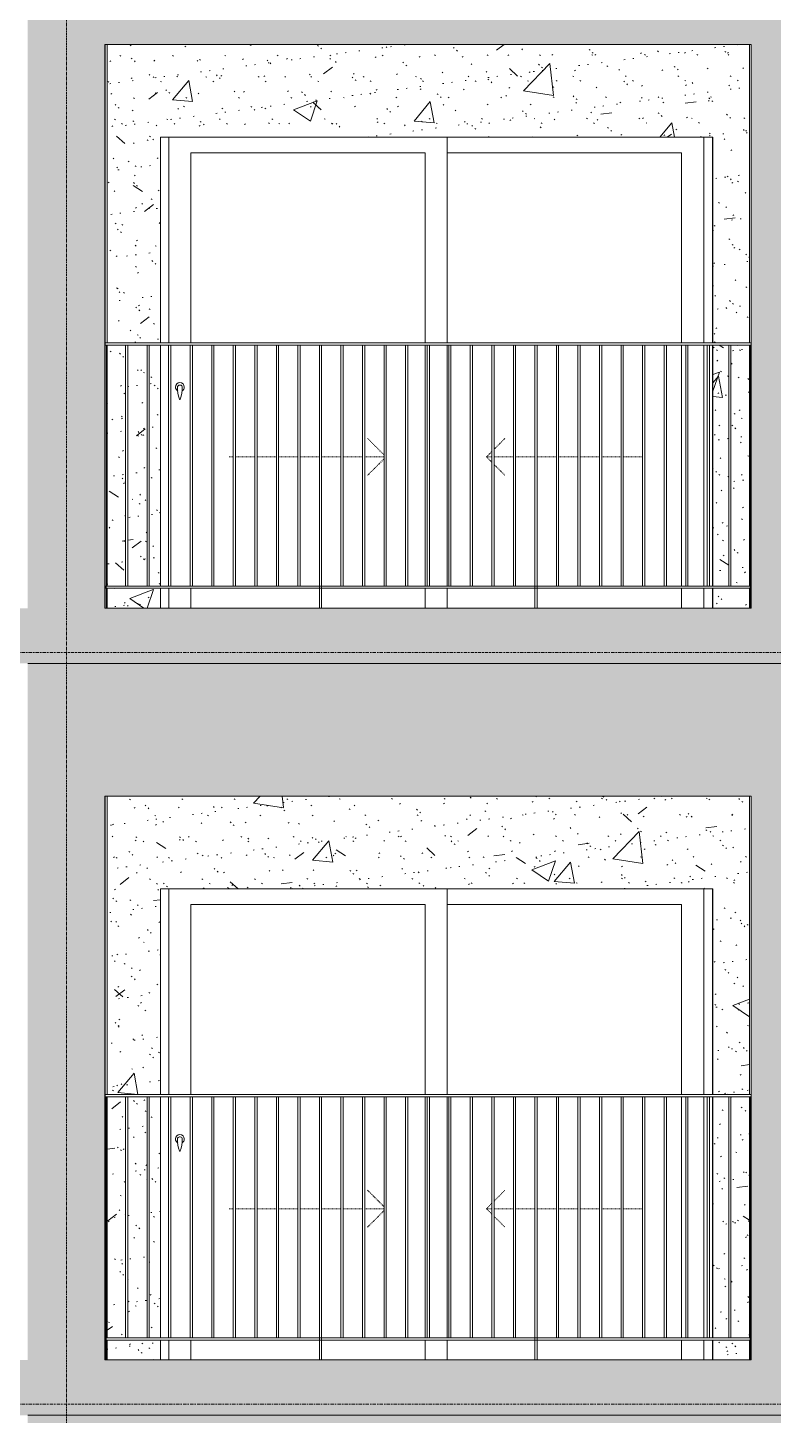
# Model space of a CAD drawing. Header units: millimetres. Extents: x 9199 to 175431, y -4466 to 35300.
# Drawn here: x 61562 to 64935, y 12350 to 18625 of the extents above; entities that cross this region are included whole.
import ezdxf

# ---------------------------------------------------------------- set-up
doc = ezdxf.new("R2010")
doc.units = ezdxf.units.MM
for name, pattern in [('Centre', [31.75, 6.35, -4.7625, 15.875, -4.7625]), ('Dash', [6, 3, -3]), ('Grid Line', [22.225, 12.7, -3.175, 3.175, -3.175])]:
    doc.linetypes.add(name, pattern=pattern)
for name, color, linetype, lineweight in [('0-1', 7, 'Continuous', 5), ('A-DOOR', 31, 'Continuous', 9), ('A-DOOR-FRAM', 31, 'Continuous', 9), ('A-DOOR-HDLN', 31, 'Dash', 18), ('A-FLOR-HRAL', 11, 'Continuous', 9), ('A-FLOR-LEVL-2', 51, 'Centre', 9), ('A-WALL', 113, 'Continuous', 9), ('A-WALL-PATT', 111, 'Continuous', 9), ('A-WALL-PATT-1', 9, 'Continuous', 9), ('I-WALL-1', 7, 'Continuous', 9), ('S-COLS-1', 7, 'Continuous', 9), ('S-GRID-1', 1, 'Grid Line', 9)]:
    doc.layers.add(name, color=color, linetype=linetype, lineweight=lineweight)
pattern_1 = [(50, (51388.9, 1200), (1093.104, -95.634), [114.3, -1257.3]), (355, (51388.9, 1200), (-211.46, 1146.34), [91.44, -1005.84]), (100.451, (51480, 1192), (881.656, 1050.7), [97.14, -1068.54]), (46.184, (51389, 1504.8), (1626.475, -252.26), [171.45, -1885.95]), (96.636, (51524.5, 1483.8), (1424.42, 1484.57), [145.71, -1602.81]), (351.184, (51389, 1504.8), (1424.43, 1484.55), [137.16, -1508.76]), (21, (51541.3, 1428.6), (909.686, -613.59), [114.3, -1257.3]), (326, (51541.3, 1428.6), (370.81, 1105.13), [91.44, -1005.84]), (71.451, (51617.1, 1377.5), (1280.503, 491.53), [97.14, -1068.54]), (37.5, (51388.93, 1200), (18.531, 507.33), [50.292, -943.356, 50.292, -970.788, -1009.65]), (37.5, (51388.93, 1200), (18.531, 507.33), [-2014.728, 50.292, -959.358]), (7.5, (51388.93, 1200), (400.918, 601.084), [50.292, -531.876, 50.292, -920.496, -384.81]), (7.5, (51388.93, 1200), (400.918, 601.084), [-1552.956, 50.292, -334.518]), (327.5, (51049.1, 1200), (813.545, -34.374), [50.292, -330.708, 50.292, -1138.428, -1577.34]), (327.5, (51049.1, 1200), (813.545, -34.374), [-1569.72, 50.292, -1527.048]), (317.5, (50896.7, 1200), (888.775, 152.56), [50.292, -445.008, 50.292, -739.14, -1120.14]), (317.5, (50896.7, 1200), (888.775, 152.56), [-1284.73, 50.29, -1069.85])]
pattern_2 = [(37.5, (51388.93, 1200), (-4.79953, 146.8239), [5.029, -110.795, 5.029, -124.511, -123.825]), (37.5, (51388.93, 1200), (-4.79953, 146.8239), [-245.364, 5.029, -118.796]), (7.5, (51388.93, 1200), (134.8574, 215.0472), [5.029, -57.455, 5.029, -99.365, -40.005]), (7.5, (51388.93, 1200), (134.8574, 215.0472), [-166.878, 5.029, -34.976]), (327.5, (51295.21, 1200), (237.29776, 0.4316), [5.029, -33.071, 5.029, -132.131, -179.07]), (327.5, (51295.21, 1200), (237.29776, 0.4316), [-175.26, 5.029, -174.041]), (317.5, (51295.2, 1200), (229.067, 66.8792), [5.029, -14.021, 5.029, -84.887, -102.87]), (317.5, (51295.2, 1200), (229.067, 66.8792), [-108.966, 5.029, -97.841])]

# ---------------------------------------------------------------- blocks, each defined once
blk = doc.blocks.new('NCV_TKTC_KET CAU_rvt-1-TKCS_MẶT ĐỨNG HƯỚNG ĐÔNG')
at = {"layer": 'S-COLS-1'}
blk.add_line((61911.9, 12600), (61911.9, 15150), dxfattribs=at)
blk = doc.blocks.new('NCV_TKTC_TANG 3 - 4_rvt-1-TKCS_MẶT ĐỨNG HƯỚNG ĐÔNG')
at = {"layer": 'A-WALL-PATT-1'}
h = blk.add_hatch(dxfattribs=at)
h.set_pattern_fill('FP_2', color=256, style=0, pattern_type=2)
h.set_pattern_definition(pattern_1)
h.paths.add_polyline_path([(64662.4, 12600), (64826.9, 12600), (64826.9, 12690), (64662.4, 12690)])
h.paths.add_polyline_path([(61921.9, 12600), (62162.4, 12600), (62162.4, 12690), (61921.9, 12690)])
h.paths.add_polyline_path([(62014.4, 12700), (62101.9, 12700), (62101.9, 13790), (62014.4, 13790), (62014.4, 13557.3)])
h.paths.add_polyline_path([(62004.4, 12700), (62004.4, 13790), (61921.9, 13790), (61921.9, 12700)])
h.paths.add_polyline_path([(62111.9, 12700), (62162.4, 12700), (62162.4, 13790), (62111.9, 13790), (62111.9, 13557.3)])
h.paths.add_polyline_path([(64733.9, 12700), (64733.9, 13790), (64662.4, 13790), (64662.4, 12700)])
h.paths.add_polyline_path([(64826.9, 12700), (64826.9, 13790), (64743.9, 13790), (64743.9, 12700), (64808.9, 12700)])
h.paths.add_polyline_path([(62162.4, 13800), (62162.4, 14730), (64662.4, 14730), (64662.4, 13800), (64826.9, 13800), (64826.9, 15150), (61921.9, 15150), (61921.9, 13800), (62033.7, 13800)])
h = blk.add_hatch(dxfattribs=at)
h.set_pattern_fill('FP_3', color=256, style=0, pattern_type=2)
h.set_pattern_definition(pattern_2)
h.paths.add_polyline_path([(64662.4, 12600), (64826.9, 12600), (64826.9, 12690), (64662.4, 12690)])
h.paths.add_polyline_path([(61921.9, 12600), (62162.4, 12600), (62162.4, 12690), (61921.9, 12690)])
h.paths.add_polyline_path([(62014.4, 12700), (62101.9, 12700), (62101.9, 13790), (62014.4, 13790), (62014.4, 13557.3)])
h.paths.add_polyline_path([(62004.4, 12700), (62004.4, 13790), (61921.9, 13790), (61921.9, 12700)])
h.paths.add_polyline_path([(62111.9, 12700), (62162.4, 12700), (62162.4, 13790), (62111.9, 13790), (62111.9, 13557.3)])
h.paths.add_polyline_path([(64733.9, 12700), (64733.9, 13790), (64662.4, 13790), (64662.4, 12700)])
h.paths.add_polyline_path([(64826.9, 12700), (64826.9, 13790), (64743.9, 13790), (64743.9, 12700), (64808.9, 12700)])
h.paths.add_polyline_path([(62162.4, 13800), (62162.4, 14730), (64662.4, 14730), (64662.4, 13800), (64826.9, 13800), (64826.9, 15150), (61921.9, 15150), (61921.9, 13800), (62033.7, 13800)])
at = {"layer": 'I-WALL-1'}
for p, q in [((61921.9, 15150), (61921.9, 13800)), ((64826.9, 13800), (64826.9, 15150)), ((62162.4, 13800), (62162.4, 14730)), ((62162.4, 14730), (64662.4, 14730)), ((64662.4, 14730), (64662.4, 13800)), ((61921.9, 13790), (61921.9, 12700)), ((62162.4, 12700), (62162.4, 13790)), ((64662.4, 13790), (64662.4, 12700)), ((64826.9, 12700), (64826.9, 13790)), ((61921.9, 12690), (61921.9, 12600)), ((62162.4, 12600), (62162.4, 12690)), ((64662.4, 12690), (64662.4, 12600)), ((64826.9, 12600), (64826.9, 12690))]:
    blk.add_line(p, q, dxfattribs=at)
blk = doc.blocks.new('NCV_TKTC_TANG 5_rvt-1-TKCS_MẶT ĐỨNG HƯỚNG ĐÔNG')
at = {"layer": 'A-WALL-PATT-1'}
h = blk.add_hatch(dxfattribs=at)
h.set_pattern_fill('FP_2', color=256, style=0, pattern_type=2)
h.set_pattern_definition(pattern_1)
h.paths.add_polyline_path([(64816.1, 16000), (64826.9, 16000), (64826.9, 16090), (64662.4, 16090), (64662.4, 16000)])
h.paths.add_polyline_path([(61921.9, 16000), (62162.4, 16000), (62162.4, 16090), (61921.9, 16090)])
h.paths.add_polyline_path([(62111.9, 16100), (62162.4, 16100), (62162.4, 17190), (62111.9, 17190), (62111.9, 16803.4)])
h.paths.add_polyline_path([(64755.4, 16100), (64826.9, 16100), (64826.9, 17190), (64743.9, 17190), (64743.9, 16100)])
h.paths.add_polyline_path([(62101.9, 16100), (62101.9, 17190), (62014.4, 17190), (62014.4, 16100)])
h.paths.add_polyline_path([(64733.9, 16100), (64733.9, 17190), (64662.4, 17190), (64662.4, 16100)])
h.paths.add_polyline_path([(62004.4, 16100), (62004.4, 17190), (61921.9, 17190), (61921.9, 16100)])
h.paths.add_polyline_path([(61921.9, 17200), (62162.4, 17200), (62162.4, 18130), (64662.4, 18130), (64662.4, 17200), (64826.9, 17200), (64826.9, 18550), (61921.9, 18550), (61921.9, 17344.4)])
h = blk.add_hatch(dxfattribs=at)
h.set_pattern_fill('FP_3', color=256, style=0, pattern_type=2)
h.set_pattern_definition(pattern_2)
h.paths.add_polyline_path([(64816.1, 16000), (64826.9, 16000), (64826.9, 16090), (64662.4, 16090), (64662.4, 16000)])
h.paths.add_polyline_path([(61921.9, 16000), (62162.4, 16000), (62162.4, 16090), (61921.9, 16090)])
h.paths.add_polyline_path([(62111.9, 16100), (62162.4, 16100), (62162.4, 17190), (62111.9, 17190), (62111.9, 16803.4)])
h.paths.add_polyline_path([(64755.4, 16100), (64826.9, 16100), (64826.9, 17190), (64743.9, 17190), (64743.9, 16100)])
h.paths.add_polyline_path([(62101.9, 16100), (62101.9, 17190), (62014.4, 17190), (62014.4, 16100)])
h.paths.add_polyline_path([(64733.9, 16100), (64733.9, 17190), (64662.4, 17190), (64662.4, 16100)])
h.paths.add_polyline_path([(62004.4, 16100), (62004.4, 17190), (61921.9, 17190), (61921.9, 16100)])
h.paths.add_polyline_path([(61921.9, 17200), (62162.4, 17200), (62162.4, 18130), (64662.4, 18130), (64662.4, 17200), (64826.9, 17200), (64826.9, 18550), (61921.9, 18550), (61921.9, 17344.4)])
at = {"layer": 'I-WALL-1'}
for p, q in [((61911.9, 17200), (61911.9, 18550.1)), ((61921.9, 18550), (61921.9, 17200)), ((64826.9, 17200), (64826.9, 18550)), ((62162.4, 17200), (62162.4, 18130)), ((62162.4, 18130), (64662.4, 18130)), ((64662.4, 18130), (64662.4, 17200)), ((61921.9, 17190), (61921.9, 16100)), ((62162.4, 16100), (62162.4, 17190)), ((64662.4, 17190), (64662.4, 16100)), ((64826.9, 16100), (64826.9, 17190)), ((61921.9, 16090), (61921.9, 16000)), ((62162.4, 16000), (62162.4, 16090)), ((64662.4, 16090), (64662.4, 16000)), ((64826.9, 16000), (64826.9, 16090))]:
    blk.add_line(p, q, dxfattribs=at)
blk = doc.blocks.new('Railing - 10mm-1251313-TKCS_MẶT ĐỨNG HƯỚNG ĐÔNG')
at = {"layer": 'A-FLOR-HRAL'}
for p, q in [((70204.4, 2500), (70204.4, 3590)), ((70214.4, 2500), (70214.4, 3590))]:
    blk.add_line(p, q, dxfattribs=at)
blk = doc.blocks.new('Railing - 50 x 10mm-V52-TKCS_MẶT ĐỨNG HƯỚNG ĐÔNG')
at = {"layer": 'A-FLOR-HRAL'}
for p, q in [((71081.4, 6990), (71091.4, 6990)), ((71081.4, 5800), (71081.4, 6990)), ((71091.4, 5800), (71091.4, 6990))]:
    blk.add_line(p, q, dxfattribs=at)
blk = doc.blocks.new('Railing - 50 x 10mm-V59-TKCS_MẶT ĐỨNG HƯỚNG ĐÔNG')
at = {"layer": 'A-FLOR-HRAL'}
for p in [(22436.9, 6990), (22442.4, 5800)]:
    blk.add_line(p, (22442.4, 6990), dxfattribs=at)
blk = doc.blocks.new('Railing - 50 x 10mm-V55-TKCS_MẶT ĐỨNG HƯỚNG ĐÔNG')
at = {"layer": 'A-FLOR-HRAL'}
for p, q in [((64831.3, 6990), (64835.3, 6990)), ((64831.3, 5800), (64831.3, 6990))]:
    blk.add_line(p, q, dxfattribs=at)
blk = doc.blocks.new('Railing - Railing-3262871-TKCS_MẶT ĐỨNG HƯỚNG ĐÔNG')
at = {"layer": 'A-FLOR-HRAL'}
for p, q in [((61911.9, 16090), (61911.9, 16100)), ((61911.9, 16100), (64835.3, 16100)), ((64835.3, 16090), (61911.9, 16090))]:
    blk.add_line(p, q, dxfattribs=at)
for name, p in [('Railing - 50 x 10mm-V59-TKCS_MẶT ĐỨNG HƯỚNG ĐÔNG', (39474.6, 10200)), ('Railing - 10mm-1251313-TKCS_MẶT ĐỨNG HƯỚNG ĐÔNG', (-8200, 13600)), ('Railing - 10mm-1251313-TKCS_MẶT ĐỨNG HƯỚNG ĐÔNG', (-8102.5, 13600)), ('Railing - 10mm-1251313-TKCS_MẶT ĐỨNG HƯỚNG ĐÔNG', (-8005, 13600)), ('Railing - 10mm-1251313-TKCS_MẶT ĐỨNG HƯỚNG ĐÔNG', (-7907.5, 13600)), ('Railing - 10mm-1251313-TKCS_MẶT ĐỨNG HƯỚNG ĐÔNG', (-7810, 13600)), ('Railing - 10mm-1251313-TKCS_MẶT ĐỨNG HƯỚNG ĐÔNG', (-7712.6, 13600)), ('Railing - 10mm-1251313-TKCS_MẶT ĐỨNG HƯỚNG ĐÔNG', (-7615.1, 13600)), ('Railing - 10mm-1251313-TKCS_MẶT ĐỨNG HƯỚNG ĐÔNG', (-7517.6, 13600)), ('Railing - 10mm-1251313-TKCS_MẶT ĐỨNG HƯỚNG ĐÔNG', (-7420.1, 13600)), ('Railing - 50 x 10mm-V52-TKCS_MẶT ĐỨNG HƯỚNG ĐÔNG', (-8199.7, 10200)), ('Railing - 10mm-1251313-TKCS_MẶT ĐỨNG HƯỚNG ĐÔNG', (-7225.2, 13600)), ('Railing - 10mm-1251313-TKCS_MẶT ĐỨNG HƯỚNG ĐÔNG', (-7127.7, 13600)), ('Railing - 10mm-1251313-TKCS_MẶT ĐỨNG HƯỚNG ĐÔNG', (-7030.2, 13600)), ('Railing - 10mm-1251313-TKCS_MẶT ĐỨNG HƯỚNG ĐÔNG', (-6932.7, 13600)), ('Railing - 10mm-1251313-TKCS_MẶT ĐỨNG HƯỚNG ĐÔNG', (-6835.2, 13600)), ('Railing - 10mm-1251313-TKCS_MẶT ĐỨNG HƯỚNG ĐÔNG', (-6737.8, 13600)), ('Railing - 10mm-1251313-TKCS_MẶT ĐỨNG HƯỚNG ĐÔNG', (-6640.3, 13600)), ('Railing - 10mm-1251313-TKCS_MẶT ĐỨNG HƯỚNG ĐÔNG', (-6542.8, 13600)), ('Railing - 10mm-1251313-TKCS_MẶT ĐỨNG HƯỚNG ĐÔNG', (-6445.3, 13600)), ('Railing - 50 x 10mm-V52-TKCS_MẶT ĐỨNG HƯỚNG ĐÔNG', (-7224.9, 10200)), ('Railing - 10mm-1251313-TKCS_MẶT ĐỨNG HƯỚNG ĐÔNG', (-6250.4, 13600)), ('Railing - 10mm-1251313-TKCS_MẶT ĐỨNG HƯỚNG ĐÔNG', (-6152.9, 13600)), ('Railing - 10mm-1251313-TKCS_MẶT ĐỨNG HƯỚNG ĐÔNG', (-6055.4, 13600)), ('Railing - 10mm-1251313-TKCS_MẶT ĐỨNG HƯỚNG ĐÔNG', (-5957.9, 13600)), ('Railing - 10mm-1251313-TKCS_MẶT ĐỨNG HƯỚNG ĐÔNG', (-5860.4, 13600)), ('Railing - 10mm-1251313-TKCS_MẶT ĐỨNG HƯỚNG ĐÔNG', (-5763, 13600)), ('Railing - 10mm-1251313-TKCS_MẶT ĐỨNG HƯỚNG ĐÔNG', (-5665.5, 13600)), ('Railing - 10mm-1251313-TKCS_MẶT ĐỨNG HƯỚNG ĐÔNG', (-5568, 13600)), ('Railing - 10mm-1251313-TKCS_MẶT ĐỨNG HƯỚNG ĐÔNG', (-5470.5, 13600)), ('Railing - 50 x 10mm-V55-TKCS_MẶT ĐỨNG HƯỚNG ĐÔNG', (0, 10200))]:
    blk.add_blockref(name, p)
blk = doc.blocks.new('Top Rail Type - Top Rail_Internal_-3262874-TKCS_MẶT ĐỨNG HƯỚNG ĐÔNG')
at = {"layer": 'A-FLOR-HRAL'}
for p, q in [((61911.9, 17190), (61911.9, 17200)), ((64835.3, 17200), (61911.9, 17200)), ((61911.9, 17190), (64835.3, 17190))]:
    blk.add_line(p, q, dxfattribs=at)
blk = doc.blocks.new('DEG_02-DEG_03 - DEG_02-2500x2400mm-CỬA ĐI 02 CÁNH TRƯỢT-V68-TKCS_MẶT ĐỨNG HƯỚNG ĐÔNG')
at = {"layer": 'A-DOOR'}
for p, q in [((62200.3, 10400), (62200.3, 11330)), ((63460.3, 11330), (63460.3, 10400)), ((62300.3, 11260), (63360.3, 11260)), ((62300.3, 11260), (62300.3, 10400)), ((63360.3, 10400), (63360.3, 11260)), ((63460.3, 11260), (64520.3, 11260)), ((64520.3, 10400), (64520.3, 11260)), ((63360.3, 9300), (63360.3, 10390)), ((63460.3, 10390), (63460.3, 9300)), ((64520.3, 9300), (64520.3, 10390)), ((62200.3, 9200), (62200.3, 9290)), ((62300.3, 9290), (62300.3, 9200)), ((63360.3, 9200), (63360.3, 9290)), ((63460.3, 9290), (63460.3, 9200)), ((64520.3, 9200), (64520.3, 9290))]:
    blk.add_line(p, q, dxfattribs=at)
at = {"layer": 'A-DOOR', "flags": 128}
blk.add_lwpolyline([(62251.8, 10208.7), (62251.8, 10208.7), (62251.8, 10208.7), (62251.8, 10208.7), (62251.8, 10208.7), (62251.8, 10208.7), (62251.8, 10208.7), (62251.7, 10208.7), (62251.7, 10208.7), (62251.7, 10208.7), (62251.7, 10208.7), (62251.6, 10208.7), (62251.6, 10208.7), (62251.6, 10208.7), (62251.5, 10208.7), (62251.5, 10208.7), (62251.5, 10208.7), (62251.4, 10208.7), (62251.4, 10208.7), (62251.4, 10208.7), (62251.3, 10208.7), (62251.3, 10208.7), (62251.2, 10208.7), (62251.2, 10208.7), (62251.1, 10208.7), (62251.1, 10208.7), (62251, 10208.7), (62251, 10208.7), (62250.9, 10208.7), (62250.9, 10208.7), (62250.8, 10208.7), (62250.7, 10208.7), (62250.7, 10208.7), (62250.6, 10208.7), (62250.6, 10208.7), (62250.5, 10208.7), (62250.4, 10208.7), (62250.4, 10208.7), (62250.3, 10208.7), (62250.3, 10208.7), (62250.2, 10208.7), (62250.1, 10208.7), (62250.1, 10208.7), (62250, 10208.7), (62250, 10208.7), (62249.9, 10208.7), (62249.9, 10208.7), (62249.8, 10208.7), (62249.7, 10208.7), (62249.7, 10208.7), (62249.6, 10208.7), (62249.6, 10208.7), (62249.5, 10208.7), (62249.5, 10208.7), (62249.4, 10208.7), (62249.4, 10208.7), (62249.3, 10208.7), (62249.3, 10208.7), (62249.2, 10208.7), (62249.2, 10208.7), (62249.2, 10208.7), (62249.1, 10208.7), (62249.1, 10208.7), (62249.1, 10208.7), (62249, 10208.7), (62249, 10208.7), (62249, 10208.7), (62248.9, 10208.7), (62248.9, 10208.7), (62248.9, 10208.7), (62248.9, 10208.7), (62248.9, 10208.7), (62248.8, 10208.7), (62248.8, 10208.7), (62248.8, 10208.7), (62248.8, 10208.7), (62248.8, 10208.7)], dxfattribs=at)
at = {"layer": 'A-DOOR'}
for centre, radius, start, end in [((62250.3, 10200), 20, 0, 180), ((62250.3, 10200), 20, 180, 240.78835), ((62248.8, 10199.2), 9.45, 90, 180), ((62404.1, 10199.2), 164.8, 180, 199.13397), ((62251.8, 10199.2), 9.45, 0, 90), ((62096.5, 10199.2), 164.8, 340.86603, 0), ((62250.3, 10200), 20, 300, 0), ((62250.7, 10146), 2.34, 199.13397, 261.03098), ((62249.9, 10146), 2.34, 278.96902, 340.86603)]:
    blk.add_arc(centre, radius, start, end, dxfattribs=at)
at = {"layer": 'A-DOOR-FRAM'}
for p, q in [((62200.3, 11330), (62200.3, 10400)), ((64620.3, 11330), (64620.3, 10400)), ((64660.3, 10400), (64660.3, 11330)), ((64620.3, 10390), (64620.3, 9300)), ((64660.3, 9300), (64660.3, 10390)), ((62200.3, 9290), (62200.3, 9200)), ((64620.3, 9290), (64620.3, 9200)), ((64660.3, 9200), (64660.3, 9290))]:
    blk.add_line(p, q, dxfattribs=at)
at = {"layer": 'A-DOOR-HDLN'}
for p, q in [((63174.2, 9893.1), (63098.2, 9969.1)), ((63671.6, 9918.2), (63722.4, 9969.1)), ((62473.1, 9884.2), (62491.8, 9884.2)), ((62501.8, 9884.2), (62589.3, 9884.2)), ((62599.3, 9884.2), (62686.8, 9884.2)), ((62696.8, 9884.2), (62784.3, 9884.2)), ((62794.3, 9884.2), (62881.7, 9884.2)), ((62891.7, 9884.2), (62979.2, 9884.2)), ((62989.2, 9884.2), (63076.7, 9884.2)), ((63086.7, 9884.2), (63174.2, 9884.2)), ((63174.2, 9875.3), (63098.2, 9799.4)), ((63637.6, 9884.2), (63661.6, 9908.2)), ((63637.6, 9884.2), (63661.6, 9860.2)), ((63661.6, 9884.2), (63637.6, 9884.2)), ((63759.1, 9884.2), (63671.6, 9884.2)), ((63856.5, 9884.2), (63769.1, 9884.2)), ((63954, 9884.2), (63866.5, 9884.2)), ((64051.5, 9884.2), (63964, 9884.2)), ((64149, 9884.2), (64061.5, 9884.2)), ((64246.5, 9884.2), (64159, 9884.2)), ((64343.9, 9884.2), (64256.5, 9884.2)), ((63671.6, 9850.2), (63722.4, 9799.4))]:
    blk.add_line(p, q, dxfattribs=at)
blk = doc.blocks.new('Railing - 50 x 10mm-V53-TKCS_MẶT ĐỨNG HƯỚNG ĐÔNG')
at = {"layer": 'A-FLOR-HRAL'}
for p in [(70111.9, 6990), (70116.9, 5800)]:
    blk.add_line(p, (70116.9, 6990), dxfattribs=at)
blk = doc.blocks.new('Railing - Railing-3817969-TKCS_MẶT ĐỨNG HƯỚNG ĐÔNG')
at = {"layer": 'A-FLOR-HRAL'}
for p, q in [((61911.9, 12700), (64835.3, 12700)), ((64835.3, 12690), (61911.9, 12690))]:
    blk.add_line(p, q, dxfattribs=at)
for name, p in [('Railing - 50 x 10mm-V53-TKCS_MẶT ĐỨNG HƯỚNG ĐÔNG', (-8200, 6800)), ('Railing - 10mm-1251313-TKCS_MẶT ĐỨNG HƯỚNG ĐÔNG', (-8200, 10200)), ('Railing - 10mm-1251313-TKCS_MẶT ĐỨNG HƯỚNG ĐÔNG', (-8102.5, 10200)), ('Railing - 10mm-1251313-TKCS_MẶT ĐỨNG HƯỚNG ĐÔNG', (-8005, 10200)), ('Railing - 10mm-1251313-TKCS_MẶT ĐỨNG HƯỚNG ĐÔNG', (-7907.5, 10200)), ('Railing - 10mm-1251313-TKCS_MẶT ĐỨNG HƯỚNG ĐÔNG', (-7810, 10200)), ('Railing - 10mm-1251313-TKCS_MẶT ĐỨNG HƯỚNG ĐÔNG', (-7712.6, 10200)), ('Railing - 10mm-1251313-TKCS_MẶT ĐỨNG HƯỚNG ĐÔNG', (-7615.1, 10200)), ('Railing - 10mm-1251313-TKCS_MẶT ĐỨNG HƯỚNG ĐÔNG', (-7517.6, 10200)), ('Railing - 10mm-1251313-TKCS_MẶT ĐỨNG HƯỚNG ĐÔNG', (-7420.1, 10200)), ('Railing - 50 x 10mm-V52-TKCS_MẶT ĐỨNG HƯỚNG ĐÔNG', (-8199.7, 6800)), ('Railing - 10mm-1251313-TKCS_MẶT ĐỨNG HƯỚNG ĐÔNG', (-7225.2, 10200)), ('Railing - 10mm-1251313-TKCS_MẶT ĐỨNG HƯỚNG ĐÔNG', (-7127.7, 10200)), ('Railing - 10mm-1251313-TKCS_MẶT ĐỨNG HƯỚNG ĐÔNG', (-7030.2, 10200)), ('Railing - 10mm-1251313-TKCS_MẶT ĐỨNG HƯỚNG ĐÔNG', (-6932.7, 10200)), ('Railing - 10mm-1251313-TKCS_MẶT ĐỨNG HƯỚNG ĐÔNG', (-6835.2, 10200)), ('Railing - 10mm-1251313-TKCS_MẶT ĐỨNG HƯỚNG ĐÔNG', (-6737.8, 10200)), ('Railing - 10mm-1251313-TKCS_MẶT ĐỨNG HƯỚNG ĐÔNG', (-6640.3, 10200)), ('Railing - 10mm-1251313-TKCS_MẶT ĐỨNG HƯỚNG ĐÔNG', (-6542.8, 10200)), ('Railing - 10mm-1251313-TKCS_MẶT ĐỨNG HƯỚNG ĐÔNG', (-6445.3, 10200)), ('Railing - 50 x 10mm-V52-TKCS_MẶT ĐỨNG HƯỚNG ĐÔNG', (-7224.9, 6800)), ('Railing - 10mm-1251313-TKCS_MẶT ĐỨNG HƯỚNG ĐÔNG', (-6250.4, 10200)), ('Railing - 10mm-1251313-TKCS_MẶT ĐỨNG HƯỚNG ĐÔNG', (-6152.9, 10200)), ('Railing - 10mm-1251313-TKCS_MẶT ĐỨNG HƯỚNG ĐÔNG', (-6055.4, 10200)), ('Railing - 10mm-1251313-TKCS_MẶT ĐỨNG HƯỚNG ĐÔNG', (-5957.9, 10200)), ('Railing - 10mm-1251313-TKCS_MẶT ĐỨNG HƯỚNG ĐÔNG', (-5860.4, 10200)), ('Railing - 10mm-1251313-TKCS_MẶT ĐỨNG HƯỚNG ĐÔNG', (-5763, 10200)), ('Railing - 10mm-1251313-TKCS_MẶT ĐỨNG HƯỚNG ĐÔNG', (-5665.5, 10200)), ('Railing - 10mm-1251313-TKCS_MẶT ĐỨNG HƯỚNG ĐÔNG', (-5568, 10200)), ('Railing - 10mm-1251313-TKCS_MẶT ĐỨNG HƯỚNG ĐÔNG', (-5470.5, 10200)), ('Railing - 50 x 10mm-V55-TKCS_MẶT ĐỨNG HƯỚNG ĐÔNG', (0, 6800))]:
    blk.add_blockref(name, p)
blk = doc.blocks.new('Top Rail Type - Top Rail_Internal_-3817972-TKCS_MẶT ĐỨNG HƯỚNG ĐÔNG')
at = {"layer": 'A-FLOR-HRAL'}
for p, q in [((64835.3, 13800), (61911.9, 13800)), ((61911.9, 13790), (64835.3, 13790))]:
    blk.add_line(p, q, dxfattribs=at)

msp = doc.modelspace()

# ---------------------------------------------------------------- hatches: boundary and pattern name
at = {"layer": 'A-WALL-PATT'}
h = msp.add_hatch(color=256, dxfattribs=at)
h.paths.add_polyline_path([(61561.9, 15750), (65035, 15750), (65035, 19150), (61561.9, 19150), (61561.9, 16803.4)])
h.paths.add_polyline_path([(63827.8, 16000), (61911.5, 16000), (61911.5, 18550), (64835.3, 18550), (64835.3, 16000)])
for points in [[(59946.9, 15750), (61561.9, 15750), (61561.9, 16000), (59946.9, 16000)], [(59946.9, 12350), (61561.9, 12350), (61561.9, 12600), (59946.9, 12600), (59946.9, 12400)]]:
    msp.add_hatch(color=256, dxfattribs=at).paths.add_polyline_path(points)
h = msp.add_hatch(color=256, dxfattribs=at)
h.paths.add_polyline_path([(63827.8, 12350), (65035.3, 12350), (65035.3, 15750), (61561.9, 15750), (61561.9, 12350), (61711.5, 12350)])
h.paths.add_polyline_path([(61911.5, 12600), (61911.5, 15150), (64835.3, 15150), (64835.3, 12600), (62769.7, 12600)])
h = msp.add_hatch(color=256, dxfattribs=at)
h.paths.add_polyline_path([(63827.8, 8950), (65035.3, 8950), (65035.3, 12350), (61561.9, 12350), (61561.9, 8950), (61711.5, 8950)])
h.paths.add_polyline_path([(63827.8, 9200), (61911.5, 9200), (61911.5, 11750), (64835.3, 11750), (64835.3, 9200)])

# ---------------------------------------------------------------- linework, layer by layer
at = {"layer": 'A-FLOR-LEVL-2'}
for p, q in [((9199.1, 15800), (84597.8, 15800)), ((9199.1, 12400), (84597.8, 12400))]:
    msp.add_line(p, q, dxfattribs=at)
at = {"layer": 'A-WALL'}
for p, q in [((61911.5, 16000), (61911.5, 18550)), ((61911.5, 18550), (64835.3, 18550)), ((64835.3, 18550), (64835.3, 16000)), ((64835.3, 16000), (61911.5, 16000)), ((61561.9, 15750), (68136.9, 15750)), ((68136.9, 15750), (61561.9, 15750)), ((61911.5, 12600), (61911.5, 15150)), ((61911.5, 15150), (64835.3, 15150)), ((64835.3, 15150), (64835.3, 12600)), ((64835.3, 12600), (61911.5, 12600)), ((68136.9, 12350), (61561.9, 12350))]:
    msp.add_line(p, q, dxfattribs=at)
at = {"layer": 'S-GRID-1'}
msp.add_line((61736.9, 1454.4), (61736.9, 30542.5), dxfattribs=at)

# ---------------------------------------------------------------- block references
at = {"layer": '0-1'}
for name in ['NCV_TKTC_KET CAU_rvt-1-TKCS_MẶT ĐỨNG HƯỚNG ĐÔNG', 'NCV_TKTC_TANG 5_rvt-1-TKCS_MẶT ĐỨNG HƯỚNG ĐÔNG', 'NCV_TKTC_TANG 3 - 4_rvt-1-TKCS_MẶT ĐỨNG HƯỚNG ĐÔNG']:
    msp.add_blockref(name, (0, 0), dxfattribs=at)
at = {"layer": 'A-DOOR'}
for p in [(0, 6800), (0, 3400)]:
    msp.add_blockref('DEG_02-DEG_03 - DEG_02-2500x2400mm-CỬA ĐI 02 CÁNH TRƯỢT-V68-TKCS_MẶT ĐỨNG HƯỚNG ĐÔNG', p, dxfattribs=at)
at = {"layer": 'A-FLOR-HRAL'}
for name in ['Top Rail Type - Top Rail_Internal_-3262874-TKCS_MẶT ĐỨNG HƯỚNG ĐÔNG', 'Railing - Railing-3262871-TKCS_MẶT ĐỨNG HƯỚNG ĐÔNG', 'Top Rail Type - Top Rail_Internal_-3817972-TKCS_MẶT ĐỨNG HƯỚNG ĐÔNG', 'Railing - Railing-3817969-TKCS_MẶT ĐỨNG HƯỚNG ĐÔNG']:
    msp.add_blockref(name, (0, 0), dxfattribs=at)

doc.saveas('drawing.dxf')
